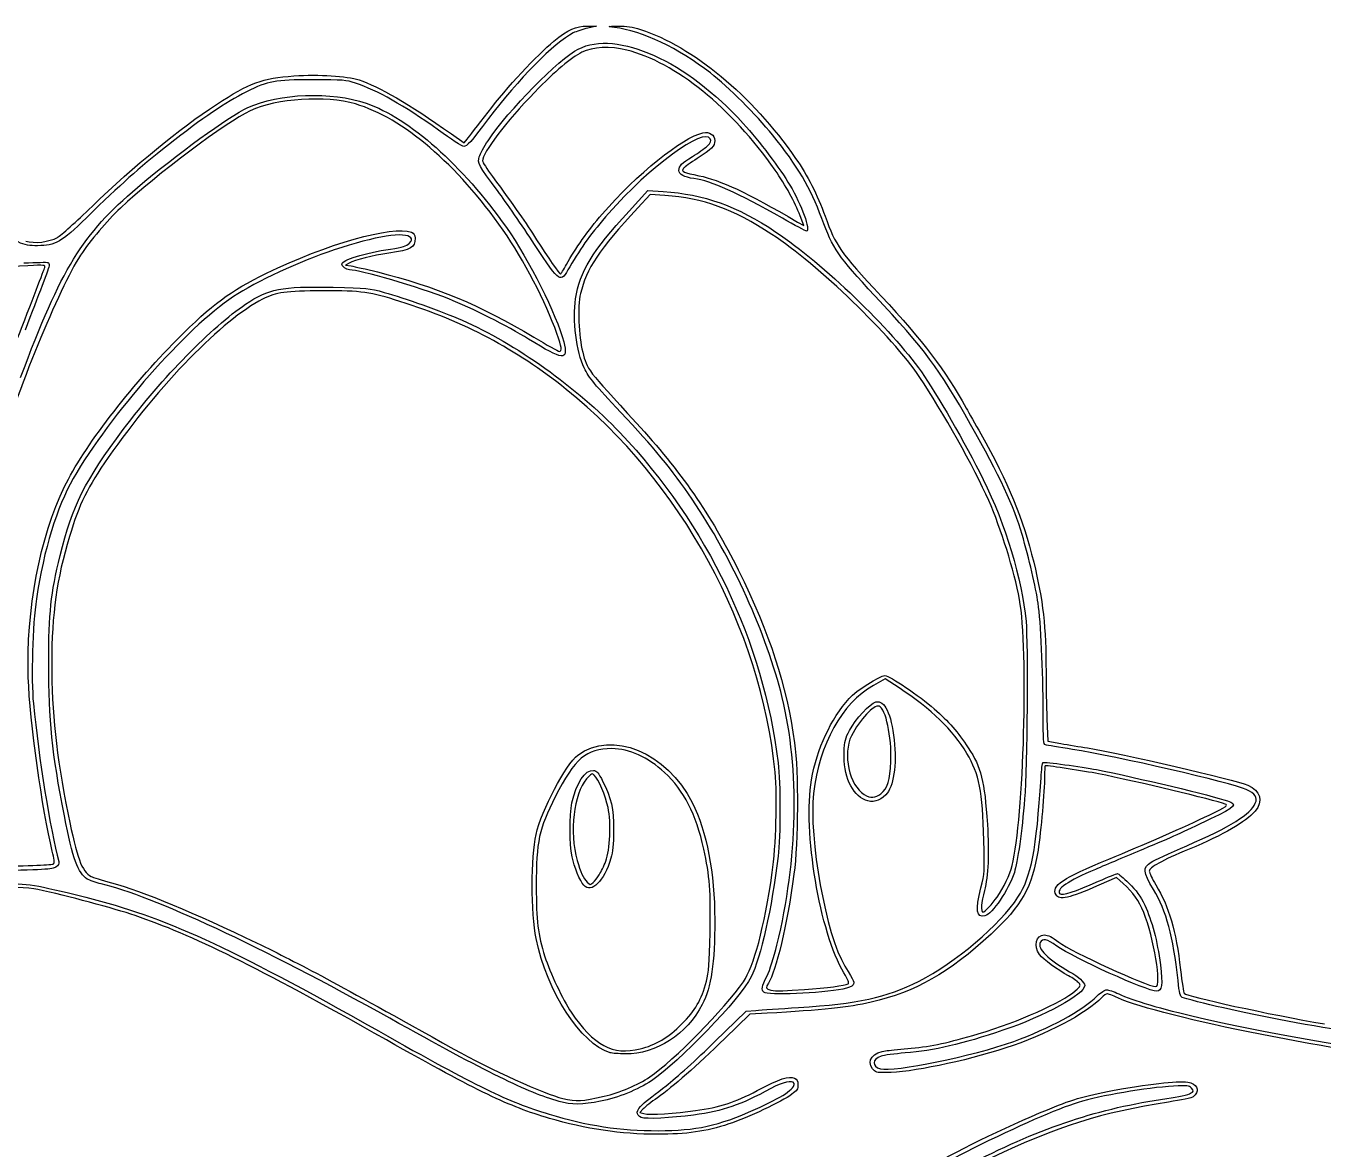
# Model space of a CAD drawing. Extents: x 0.09 to 7.25, y 10.43 to 11.9.
# Drawn here: x 0.8501 to 1.1825, y 10.8905 to 11.1783 of the extents above; entities that cross this region are included whole.
import ezdxf

# ---------------------------------------------------------------- set-up
doc = ezdxf.new("R2010")
doc.units = 0
doc.layers.add('Laag_1', color=7, linetype='CONTINUOUS')

msp = doc.modelspace()

# ---------------------------------------------------------------- linework, layer by layer
at = {"layer": 'Laag_1', "color": 7}
for points in [[(0.993939, 11.178269), (0.996274, 11.178227), (0.994028, 11.177739)], [(0.959095, 11.150636), (0.96234, 11.148347), (0.963137, 11.149296)], [(1.004633, 11.130847), (1.009459, 11.13613), (1.01334, 11.135872)], [(1.01382, 11.134865), (1.010054, 11.135144), (1.006854, 11.131678)], [(1.047827, 11.128049), (1.049402, 11.127134), (1.048454, 11.129652)], [(0.932917, 11.117522), (0.93196, 11.11702), (0.933429, 11.116787)], [(1.073853, 11.008632), (1.070238, 11.011016), (1.067268, 11.009308)], [(1.111723, 11.000733), (1.11196, 10.994968), (1.115303, 10.994397)], [(1.13127, 10.958495), (1.129562, 10.960059), (1.125022, 10.958061)], [(1.026637, 10.918015), (1.034606, 10.925842), (1.037118, 10.926013)], [(1.039984, 10.925279), (1.035556, 10.925039), (1.029143, 10.918783)], [(1.008258, 10.900741), (1.007386, 10.899805), (1.008404, 10.899547)]]:
    msp.add_lwpolyline(points, dxfattribs=at)
for points in [[(0.980431, 11.122326)], [(0.988603, 11.117205)], [(1.065179, 10.979901)], [(1.069152, 10.981507)], [(0.997, 10.960749)], [(0.993015, 10.958092)], [(1.039161, 10.930685)], [(1.04956, 10.93135)], [(1.007459, 10.916138)], [(0.999762, 10.915155)], [(0.986717, 10.902642)], [(0.99825, 10.904007)]]:
    msp.add_lwpolyline(points, close=True, dxfattribs=at)
for points in [[(0.990328, 11.176509), (0.985538, 11.174065), (0.976103, 11.164532), (0.968628, 11.154583)], [(0.985354, 11.174374), (0.989, 11.177357), (0.991088, 11.178304), (0.993939, 11.178269)], [(0.994028, 11.177739), (0.992794, 11.177468), (0.991128, 11.176916), (0.990328, 11.176509)], [(0.99163, 11.172388), (1.001522, 11.177391), (1.019396, 11.169326), (1.03387, 11.153331)], [(1.000868, 11.177936), (0.998883, 11.178197), (0.9989, 11.178201), (1.001832, 11.17825)], [(1.025476, 11.166249), (1.017266, 11.172619), (1.008069, 11.176987), (1.000868, 11.177936)], [(1.001832, 11.17825), (1.004089, 11.178292), (1.005477, 11.178079), (1.007528, 11.177412)], [(1.007528, 11.177412), (1.021131, 11.172969), (1.035972, 11.160646), (1.047317, 11.144374)], [(0.9685, 11.148901), (0.973641, 11.156631), (0.986706, 11.169897), (0.99163, 11.172388)], [(0.968501, 11.156229), (0.973245, 11.162447), (0.981062, 11.170863), (0.985354, 11.174374)], [(1.004031, 11.172133), (0.99992, 11.173172), (0.995197, 11.172946), (0.992546, 11.171582)], [(1.042048, 11.141367), (1.030862, 11.157375), (1.016533, 11.168972), (1.004031, 11.172133)], [(0.992546, 11.171582), (0.989672, 11.170103), (0.985728, 11.166759), (0.980461, 11.161333)], [(0.89889, 11.158182), (0.907474, 11.163787), (0.910614, 11.164943), (0.918761, 11.165495)], [(0.918761, 11.165495), (0.92525, 11.165936), (0.932218, 11.165495), (0.935455, 11.164463)], [(1.041399, 11.150373), (1.037201, 11.155585), (1.030117, 11.162648), (1.025476, 11.166249)], [(0.923512, 11.164498), (0.913671, 11.164498), (0.912351, 11.164247), (0.906607, 11.161398)], [(0.934524, 11.163648), (0.932134, 11.164448), (0.931401, 11.164505), (0.923512, 11.164498)], [(0.955805, 11.151575), (0.946767, 11.158016), (0.940178, 11.161754), (0.934524, 11.163648)], [(0.935455, 11.164463), (0.94047, 11.162848), (0.948147, 11.158359), (0.959095, 11.150636)], [(0.906607, 11.161398), (0.90109, 11.158661), (0.895499, 11.154869), (0.886579, 11.147813)], [(0.90694, 11.157364), (0.914842, 11.161062), (0.928433, 11.161568), (0.937285, 11.158494)], [(0.934531, 11.158299), (0.926867, 11.160542), (0.914358, 11.159727), (0.907543, 11.156541)], [(0.980461, 11.161333), (0.973125, 11.153778), (0.967041, 11.145771), (0.967065, 11.143704)], [(0.867008, 11.132042), (0.877859, 11.142507), (0.889493, 11.152046), (0.89889, 11.158182)], [(0.907543, 11.156541), (0.9015, 11.153715), (0.883464, 11.140198), (0.874291, 11.131619)], [(0.878668, 11.136914), (0.888561, 11.145322), (0.902038, 11.15507), (0.90694, 11.157364)], [(0.97238, 11.125955), (0.960564, 11.142865), (0.946656, 11.154749), (0.934531, 11.158299)], [(0.937285, 11.158494), (0.948391, 11.154637), (0.961936, 11.142621), (0.973195, 11.126637)], [(0.963137, 11.149296), (0.963576, 11.149818), (0.96599, 11.152938), (0.968501, 11.156229)], [(0.968628, 11.154583), (0.964076, 11.148525), (0.963091, 11.147417), (0.962259, 11.147417)], [(1.025438, 11.149366), (1.0238, 11.152425), (1.009964, 11.142275), (0.999386, 11.130253)], [(1.03387, 11.153331), (1.038005, 11.148762), (1.043351, 11.141693), (1.045855, 11.137484)], [(0.962259, 11.147417), (0.961918, 11.147417), (0.959013, 11.149288), (0.955805, 11.151575)], [(0.966261, 11.144791), (0.966488, 11.145535), (0.967492, 11.147384), (0.9685, 11.148901)], [(0.997734, 11.130062), (1.006528, 11.14027), (1.018302, 11.149768), (1.023575, 11.150909)], [(1.026592, 11.148892), (1.026592, 11.147524), (1.025861, 11.146788), (1.022067, 11.144341)], [(1.023575, 11.150909), (1.025245, 11.151271), (1.026592, 11.150368), (1.026592, 11.148892)], [(1.024646, 11.147524), (1.025624, 11.148454), (1.025758, 11.148767), (1.025438, 11.149366)], [(1.054009, 11.12898), (1.051091, 11.1369), (1.047923, 11.142274), (1.041399, 11.150373)], [(0.886579, 11.147813), (0.878495, 11.141419), (0.874718, 11.13806), (0.865581, 11.129144)], [(1.0209, 11.144846), (1.022313, 11.145703), (1.023998, 11.146908), (1.024646, 11.147524)], [(0.971069, 11.135886), (0.966018, 11.14264), (0.96576, 11.14312), (0.966261, 11.144791)], [(0.967065, 11.143704), (0.967065, 11.143429), (0.968222, 11.141634), (0.969629, 11.139713)], [(1.017417, 11.141285), (1.017459, 11.142488), (1.01805, 11.143117), (1.0209, 11.144846)], [(1.022067, 11.144341), (1.020413, 11.143273), (1.018841, 11.142137), (1.018576, 11.141817)], [(1.047317, 11.144374), (1.050379, 11.139982), (1.052899, 11.135047), (1.054875, 11.129574)], [(0.969629, 11.139713), (0.975371, 11.131879), (0.978138, 11.12791), (0.980914, 11.123524)], [(1.021264, 11.13918), (1.018744, 11.139538), (1.017403, 11.140272), (1.017417, 11.141285)], [(1.018576, 11.141817), (1.01792, 11.141026), (1.018617, 11.140705), (1.02255, 11.139914)], [(1.043919, 11.129012), (1.032353, 11.135574), (1.025734, 11.138546), (1.021264, 11.13918)], [(1.02255, 11.139914), (1.028029, 11.138821), (1.034646, 11.135714), (1.047827, 11.128049)], [(1.048454, 11.129652), (1.047143, 11.133137), (1.044782, 11.137453), (1.042048, 11.141367)], [(0.848722, 11.088234), (0.859187, 11.116252), (0.864477, 11.124851), (0.878668, 11.136914)], [(0.980431, 11.122326), (0.97726, 11.127139), (0.973047, 11.133242), (0.971069, 11.135886)], [(1.01334, 11.135872), (1.023944, 11.13517), (1.03222, 11.132198), (1.042281, 11.125479)], [(1.045855, 11.137484), (1.048786, 11.132556), (1.051258, 11.125749), (1.050115, 11.125749)], [(0.858123, 11.124088), (0.859017, 11.124612), (0.863015, 11.128191), (0.867008, 11.132042)], [(1.041217, 11.124891), (1.031186, 11.131413), (1.023716, 11.134132), (1.01382, 11.134865)], [(0.865581, 11.129144), (0.859096, 11.122816), (0.857724, 11.122031), (0.853052, 11.121976)], [(0.874291, 11.131619), (0.870816, 11.12837), (0.866546, 11.123324), (0.864055, 11.119524)], [(0.988603, 11.117205), (0.990824, 11.121231), (0.994096, 11.125838), (0.997734, 11.130062)], [(0.999386, 11.130253), (0.995089, 11.12537), (0.992412, 11.121691), (0.989423, 11.116562)], [(0.990926, 11.108363), (0.99204, 11.115387), (0.995111, 11.120425), (1.004633, 11.130847)], [(1.006854, 11.131678), (0.99693, 11.120928), (0.993698, 11.116084), (0.992192, 11.109696)], [(1.050115, 11.125749), (1.049868, 11.125749), (1.047082, 11.127217), (1.043919, 11.129012)], [(1.067619, 11.10916), (1.058136, 11.119321), (1.056913, 11.121102), (1.054009, 11.12898)], [(1.054875, 11.129574), (1.057683, 11.1218), (1.058549, 11.120563), (1.069268, 11.109026)], [(0.853052, 11.121976), (0.849081, 11.121931), (0.847819, 11.122575), (0.841097, 11.128091)], [(0.911747, 11.114938), (0.926957, 11.122393), (0.944072, 11.127227), (0.94884, 11.125414)], [(0.948726, 11.124003), (0.947359, 11.12565), (0.939667, 11.124443), (0.929065, 11.120918)], [(0.94884, 11.125414), (0.949571, 11.125135), (0.949782, 11.124801), (0.949782, 11.12392)], [(0.986151, 11.099474), (0.983351, 11.107406), (0.97756, 11.118542), (0.97238, 11.125955)], [(0.973195, 11.126637), (0.979006, 11.118387), (0.986046, 11.104341), (0.987887, 11.09732)], [(1.042281, 11.125479), (1.054403, 11.117382), (1.071753, 11.100687), (1.079546, 11.089619)], [(0.850077, 11.123154), (0.85215, 11.12247), (0.856155, 11.122934), (0.858123, 11.124088)], [(0.949782, 11.12392), (0.949782, 11.121426), (0.948976, 11.120964), (0.943082, 11.120076)], [(0.94353, 11.121127), (0.946657, 11.121591), (0.947558, 11.121868), (0.948278, 11.122586)], [(0.948278, 11.122586), (0.948994, 11.123298), (0.949082, 11.123575), (0.948726, 11.124003)], [(0.989423, 11.116562), (0.986913, 11.112254), (0.987181, 11.112082), (0.980431, 11.122326)], [(0.980914, 11.123524), (0.983773, 11.119007), (0.986774, 11.114724), (0.987081, 11.114724)], [(1.079154, 11.088245), (1.072039, 11.098828), (1.052964, 11.117253), (1.041217, 11.124891)], [(0.864055, 11.119524), (0.8586, 11.111202), (0.847549, 11.084221), (0.842518, 11.066941)], [(0.929065, 11.120918), (0.920337, 11.118016), (0.908947, 11.11273), (0.903243, 11.108935)], [(0.931036, 11.117283), (0.931036, 11.118345), (0.936855, 11.120135), (0.94353, 11.121127)], [(0.943082, 11.120076), (0.938861, 11.11944), (0.934476, 11.118338), (0.932917, 11.117522)], [(0.850527, 11.116853), (0.839195, 11.116316), (0.826553, 11.111791), (0.815097, 11.104174)], [(0.847693, 11.097655), (0.851543, 11.107561), (0.854781, 11.115981), (0.854889, 11.116367)], [(0.849551, 11.117569), (0.852736, 11.117705), (0.855506, 11.117764), (0.855706, 11.117694)], [(0.856068, 11.11694), (0.856068, 11.11659), (0.853275, 11.109119), (0.849861, 11.100334)], [(0.854889, 11.116367), (0.855077, 11.117038), (0.854889, 11.11706), (0.850527, 11.116853)], [(0.855706, 11.117694), (0.855904, 11.117628), (0.856068, 11.117286), (0.856068, 11.11694)], [(0.933001, 11.115796), (0.932185, 11.115796), (0.931036, 11.116666), (0.931036, 11.117283)], [(0.958414, 11.108344), (0.950782, 11.111351), (0.935625, 11.115796), (0.933001, 11.115796)], [(0.933429, 11.116787), (0.934237, 11.116662), (0.937284, 11.115965), (0.940199, 11.115244)], [(0.987081, 11.114724), (0.987165, 11.114724), (0.98785, 11.115841), (0.988603, 11.117205)], [(0.888771, 11.097872), (0.89804, 11.107173), (0.902183, 11.110251), (0.911747, 11.114938)], [(0.940199, 11.115244), (0.95489, 11.11161), (0.966602, 11.106723), (0.980188, 11.098557)], [(0.903243, 11.108935), (0.891138, 11.100879), (0.871643, 11.078735), (0.862211, 11.062326)], [(0.906373, 11.106991), (0.912367, 11.111015), (0.915332, 11.111585), (0.92884, 11.111317)], [(0.926235, 11.110418), (0.916474, 11.110376), (0.914374, 11.110097), (0.910723, 11.108269)], [(0.945927, 11.107714), (0.93832, 11.110146), (0.936108, 11.11045), (0.926235, 11.110418)], [(0.92884, 11.111317), (0.937447, 11.111146), (0.938022, 11.111087), (0.941886, 11.110023)], [(0.941886, 11.110023), (0.947096, 11.108586), (0.956452, 11.105246), (0.961879, 11.102886)], [(0.992192, 11.109696), (0.991395, 11.106319), (0.991676, 11.098817), (0.992753, 11.094728)], [(1.092168, 11.076195), (1.083998, 11.090658), (1.080475, 11.095387), (1.067619, 11.10916)], [(1.069268, 11.109026), (1.080189, 11.097272), (1.085496, 11.090286), (1.091047, 11.080362)], [(0.910723, 11.108269), (0.900574, 11.103188), (0.884151, 11.086347), (0.871151, 11.067687)], [(0.875018, 11.074851), (0.885084, 11.088248), (0.897671, 11.10115), (0.906373, 11.106991)], [(0.988557, 11.08514), (0.975338, 11.095665), (0.962726, 11.102343), (0.945927, 11.107714)], [(0.9789, 11.098045), (0.973526, 11.101375), (0.964197, 11.106065), (0.958414, 11.108344)], [(0.993127, 11.090653), (0.991144, 11.094686), (0.990096, 11.103127), (0.990926, 11.108363)], [(0.961879, 11.102886), (0.975285, 11.097056), (0.991497, 11.085504), (1.002297, 11.074088)], [(0.986767, 11.094902), (0.987524, 11.094902), (0.987376, 11.096003), (0.986151, 11.099474)], [(0.859964, 11.060282), (0.864725, 11.070094), (0.87683, 11.085888), (0.888771, 11.097872)], [(0.987887, 11.09732), (0.989173, 11.092418), (0.987803, 11.092528), (0.9789, 11.098045)], [(0.980188, 11.098557), (0.983533, 11.096547), (0.986493, 11.094902), (0.986767, 11.094902)], [(0.992753, 11.094728), (0.993963, 11.090123), (0.993761, 11.090391), (1.006515, 11.076539)], [(1.002516, 11.079261), (0.995833, 11.086342), (0.994381, 11.088105), (0.993127, 11.090653)], [(1.079546, 11.089619), (1.083425, 11.08411), (1.090776, 11.071329), (1.095378, 11.062093)], [(1.0968, 11.056661), (1.09321, 11.064804), (1.084825, 11.079811), (1.079154, 11.088245)], [(1.042053, 10.987075), (1.038637, 11.023586), (1.017729, 11.061913), (0.988557, 11.08514)], [(1.020816, 11.056994), (1.015654, 11.06459), (1.010879, 11.0704), (1.002516, 11.079261)], [(1.091047, 11.080362), (1.091725, 11.079149), (1.093399, 11.076172), (1.094767, 11.073747)], [(1.006515, 11.076539), (1.017805, 11.064278), (1.02569, 11.052894), (1.032606, 11.038873)], [(1.105363, 11.047966), (1.10331, 11.05511), (1.099611, 11.063023), (1.092168, 11.076195)], [(0.858854, 11.042587), (0.86199, 11.055392), (0.865181, 11.06176), (0.875018, 11.074851)], [(1.002297, 11.074088), (1.024782, 11.05032), (1.039021, 11.020578), (1.042837, 10.98941)], [(1.094767, 11.073747), (1.101837, 11.061211), (1.105569, 11.052159), (1.108324, 11.040857)], [(0.871151, 11.067687), (0.865843, 11.060068), (0.86378, 11.055858), (0.861248, 11.04747)], [(0.862211, 11.062326), (0.857964, 11.054937), (0.854706, 11.044301), (0.852755, 11.031457)], [(0.850675, 11.011299), (0.850078, 11.028346), (0.853679, 11.047333), (0.859964, 11.060282)], [(1.095378, 11.062093), (1.101123, 11.050563), (1.10535, 11.036557), (1.106362, 11.025695)], [(1.043884, 11.006182), (1.039911, 11.022428), (1.031064, 11.041916), (1.020816, 11.056994)], [(1.104675, 11.031304), (1.10329, 11.038779), (1.09997, 11.049473), (1.0968, 11.056661)], [(0.861248, 11.04747), (0.857943, 11.036524), (0.856708, 11.027721), (0.856687, 11.014951)], [(1.109455, 11.030368), (1.108874, 11.034282), (1.107083, 11.041987), (1.105363, 11.047966)], [(0.85591, 11.014951), (0.855951, 11.028167), (0.856394, 11.032547), (0.858854, 11.042587)], [(1.108324, 11.040857), (1.110711, 11.031067), (1.111479, 11.024233), (1.111483, 11.012744)], [(1.032606, 11.038873), (1.040797, 11.022269), (1.044935, 11.009572), (1.047051, 10.994555)], [(0.852755, 11.031457), (0.851759, 11.024894), (0.851363, 11.010989), (0.851992, 11.004617)], [(1.102795, 10.963164), (1.105817, 10.975037), (1.10702, 11.01864), (1.104675, 11.031304)], [(1.110743, 11.002388), (1.110743, 11.013118), (1.110161, 11.025613), (1.109455, 11.030368)], [(1.106362, 11.025695), (1.106882, 11.020112), (1.10662, 10.987987), (1.105991, 10.980222)], [(0.859937, 10.975863), (0.856732, 10.99211), (0.855889, 11.000285), (0.85591, 11.014951)], [(0.856687, 11.014951), (0.856645, 11.002381), (0.857812, 10.991839), (0.860898, 10.976204)], [(1.111483, 11.012744), (1.111483, 11.009308), (1.111591, 11.003903), (1.111723, 11.000733)], [(0.856817, 10.966852), (0.854262, 10.977109), (0.851061, 11.000272), (0.850675, 11.011299)], [(1.067268, 11.009308), (1.059112, 11.00462), (1.0534, 10.994313), (1.051925, 10.981626)], [(1.061029, 11.005955), (1.062809, 11.007934), (1.068899, 11.011827), (1.070217, 11.011827)], [(1.070217, 11.011827), (1.07133, 11.011827), (1.079132, 11.006553), (1.082818, 11.003308)], [(1.042539, 10.942739), (1.0479, 10.964781), (1.048387, 10.987766), (1.043884, 11.006182)], [(1.051395, 10.985107), (1.052771, 10.992996), (1.056358, 11.000759), (1.061029, 11.005955)], [(1.091182, 10.991865), (1.087527, 10.997974), (1.082198, 11.00313), (1.073853, 11.008632)], [(0.851992, 11.004617), (0.853371, 10.99065), (0.856351, 10.972104), (0.858495, 10.964146)], [(1.061116, 10.997777), (1.062616, 11.000581), (1.066444, 11.004708), (1.067864, 11.005052)], [(1.068685, 11.003971), (1.067398, 11.004465), (1.063719, 11.000506), (1.061643, 10.996392)], [(1.067864, 11.005052), (1.070115, 11.005598), (1.0718, 11.002115), (1.072569, 10.995329)], [(1.071697, 10.989778), (1.071969, 10.996141), (1.070448, 11.003295), (1.068685, 11.003971)], [(1.082818, 11.003308), (1.086523, 11.000047), (1.088923, 10.997299), (1.091542, 10.993318)], [(1.11139, 10.994049), (1.110803, 10.99422), (1.110747, 10.994943), (1.110743, 11.002388)], [(0.991509, 10.991418), (1.000137, 10.997999), (1.01437, 10.992103), (1.020808, 10.979281)], [(1.061643, 10.996392), (1.059287, 10.991725), (1.061034, 10.98368), (1.064918, 10.981312)], [(1.059733, 10.992128), (1.059866, 10.995063), (1.060033, 10.995757), (1.061116, 10.997777)], [(1.000237, 10.993083), (0.993647, 10.993083), (0.990746, 10.990613), (0.985726, 10.980751)], [(1.013718, 10.986974), (1.009504, 10.990876), (1.004624, 10.993086), (1.000237, 10.993083)], [(1.047051, 10.994555), (1.048064, 10.987364), (1.047977, 10.968854), (1.046894, 10.960888)], [(1.072569, 10.995329), (1.073284, 10.989022), (1.072385, 10.983112), (1.070424, 10.981242)], [(1.091542, 10.993318), (1.094908, 10.988203), (1.095713, 10.98498), (1.09645, 10.97365)], [(1.118281, 10.99289), (1.114845, 10.993425), (1.111744, 10.993946), (1.11139, 10.994049)], [(1.115303, 10.994397), (1.117142, 10.994084), (1.120217, 10.993574), (1.122137, 10.993265)], [(1.162807, 10.982625), (1.159114, 10.984305), (1.129345, 10.991168), (1.118281, 10.99289)], [(1.122137, 10.993265), (1.130375, 10.991938), (1.159966, 10.985051), (1.16316, 10.983716)], [(0.980787, 10.971064), (0.982251, 10.977378), (0.988397, 10.989044), (0.991509, 10.991418)], [(1.042837, 10.98941), (1.043445, 10.984447), (1.043446, 10.970504), (1.042837, 10.965524)], [(1.065179, 10.979901), (1.061686, 10.981294), (1.059471, 10.986267), (1.059733, 10.992128)], [(1.069152, 10.981508), (1.070863, 10.982947), (1.071495, 10.984998), (1.071697, 10.989778)], [(1.095556, 10.969565), (1.095229, 10.982348), (1.094421, 10.986453), (1.091182, 10.991865)], [(1.110208, 10.985614), (1.11034, 10.987688), (1.110558, 10.989448), (1.110688, 10.989526)], [(1.110688, 10.989526), (1.111026, 10.989732), (1.120745, 10.988454), (1.124389, 10.987728)], [(0.989979, 10.979172), (0.991052, 10.984234), (0.993395, 10.987763), (0.995514, 10.98751)], [(0.995719, 10.986291), (0.995123, 10.98683), (0.994978, 10.986759), (0.993759, 10.985334)], [(0.995514, 10.98751), (0.99636, 10.987409), (0.996752, 10.98694), (0.997938, 10.984611)], [(0.999262, 10.977962), (0.998635, 10.98091), (0.996738, 10.985368), (0.995719, 10.986291)], [(1.02378, 10.96736), (1.021811, 10.976279), (1.018683, 10.982376), (1.013718, 10.986974)], [(1.041325, 10.961381), (1.042298, 10.967961), (1.042656, 10.980625), (1.042053, 10.987075)], [(1.111109, 10.985851), (1.111109, 10.982239), (1.110196, 10.972043), (1.109427, 10.967038)], [(1.111276, 10.988699), (1.111186, 10.988699), (1.111109, 10.987417), (1.111109, 10.985851)], [(1.124892, 10.986641), (1.121207, 10.987368), (1.112399, 10.988699), (1.111276, 10.988699)], [(1.124389, 10.987728), (1.134688, 10.985675), (1.154211, 10.981014), (1.157963, 10.979709)], [(1.157415, 10.978851), (1.154439, 10.979974), (1.134602, 10.984725), (1.124892, 10.986641)], [(0.993759, 10.985334), (0.990423, 10.981437), (0.989303, 10.971766), (0.991336, 10.964427)], [(0.997938, 10.984611), (1.000101, 10.980359), (1.000633, 10.977901), (1.000637, 10.972138)], [(1.059706, 10.935595), (1.053518, 10.945857), (1.049119, 10.972058), (1.051395, 10.985107)], [(1.104295, 10.954983), (1.107723, 10.960378), (1.109004, 10.967012), (1.110208, 10.985614)], [(1.165117, 10.979073), (1.165752, 10.980607), (1.165117, 10.98157), (1.162807, 10.982625)], [(1.16316, 10.983716), (1.166419, 10.982354), (1.167231, 10.979542), (1.165075, 10.977087)], [(0.985726, 10.980751), (0.981519, 10.972488), (0.980868, 10.969421), (0.980856, 10.957806)], [(0.990021, 10.9654), (0.989342, 10.968604), (0.989334, 10.976001), (0.989979, 10.979172)], [(1.020808, 10.979281), (1.024578, 10.971773), (1.026589, 10.961306), (1.026589, 10.949185)], [(1.051925, 10.981626), (1.050599, 10.97022), (1.055122, 10.945197), (1.059929, 10.937341)], [(1.064918, 10.981312), (1.066507, 10.980344), (1.067842, 10.980405), (1.069152, 10.981507)], [(1.070424, 10.981242), (1.068724, 10.979621), (1.066992, 10.979178), (1.065179, 10.979901)], [(1.105991, 10.980222), (1.105326, 10.972027), (1.104185, 10.963818), (1.103373, 10.961384)], [(1.147538, 10.968187), (1.158725, 10.97305), (1.163966, 10.976296), (1.165117, 10.979073)], [(1.157963, 10.979709), (1.160673, 10.978768), (1.160192, 10.978252), (1.15367, 10.975105)], [(0.865787, 10.959663), (0.863457, 10.9611), (0.862118, 10.964807), (0.859937, 10.975863)], [(0.860898, 10.976204), (0.863103, 10.965033), (0.86436, 10.96165), (0.86679, 10.960349)], [(0.998651, 10.964237), (0.999787, 10.967224), (1.000091, 10.974064), (0.999262, 10.977962)], [(1.127575, 10.964784), (1.136168, 10.968307), (1.147334, 10.973212), (1.153289, 10.976077)], [(1.165075, 10.977087), (1.162527, 10.974186), (1.157173, 10.971094), (1.148197, 10.967343)], [(1.153289, 10.976077), (1.157872, 10.978282), (1.15825, 10.978537), (1.157415, 10.978851)], [(1.09645, 10.97365), (1.096942, 10.966095), (1.096691, 10.960564), (1.09568, 10.956704)], [(1.15367, 10.975105), (1.145643, 10.971232), (1.144471, 10.970703), (1.136317, 10.967274)], [(0.980842, 10.944393), (0.979503, 10.950948), (0.979475, 10.96539), (0.980787, 10.971064)], [(1.000637, 10.972138), (1.000637, 10.96838), (1.00048, 10.966645), (0.999973, 10.964983)], [(1.094807, 10.957438), (1.095744, 10.961196), (1.095764, 10.961512), (1.095556, 10.969565)], [(0.857158, 10.963545), (0.85743, 10.963816), (0.857325, 10.96481), (0.856817, 10.966852)], [(1.025394, 10.945898), (1.025599, 10.956446), (1.0253, 10.960501), (1.02378, 10.96736)], [(1.109427, 10.967038), (1.107996, 10.957713), (1.105207, 10.952735), (1.097387, 10.945543)], [(1.136317, 10.967274), (1.132457, 10.96565), (1.126983, 10.963346), (1.124153, 10.962154)], [(1.148197, 10.967343), (1.14105, 10.964356), (1.137938, 10.962647), (1.137945, 10.961714)], [(1.138441, 10.964021), (1.13908, 10.964416), (1.143174, 10.966291), (1.147538, 10.968187)], [(0.857719, 10.962701), (0.856823, 10.962114), (0.855059, 10.962025), (0.839402, 10.961772)], [(0.841263, 10.962919), (0.851307, 10.963076), (0.856907, 10.963293), (0.857158, 10.963545)], [(0.858495, 10.964146), (0.858659, 10.963552), (0.858454, 10.963186), (0.857719, 10.962701)], [(0.993041, 10.958092), (0.992056, 10.95918), (0.990585, 10.962741), (0.990021, 10.9654)], [(0.991336, 10.964427), (0.992175, 10.9614), (0.992858, 10.959936), (0.993935, 10.958859)], [(0.999973, 10.964983), (0.998176, 10.959091), (0.994977, 10.955923), (0.993015, 10.958092)], [(0.997, 10.960746), (0.997448, 10.961454), (0.998191, 10.963024), (0.998651, 10.964237)], [(1.042837, 10.965524), (1.041217, 10.952228), (1.038363, 10.939476), (1.03591, 10.934575)], [(1.098972, 10.95505), (1.100576, 10.957365), (1.102191, 10.960794), (1.102795, 10.963164)], [(1.114044, 10.955639), (1.112792, 10.957978), (1.115588, 10.959867), (1.127575, 10.964784)], [(1.139009, 10.95699), (1.136292, 10.961492), (1.136199, 10.962636), (1.138441, 10.964021)], [(0.869328, 10.958408), (0.868003, 10.958714), (0.86641, 10.959279), (0.865787, 10.959663)], [(0.86679, 10.960349), (0.867182, 10.96014), (0.869534, 10.959411), (0.872018, 10.95873)], [(0.995434, 10.95879), (0.99585, 10.95916), (0.996552, 10.960042), (0.997, 10.960749)], [(1.033931, 10.933351), (1.036639, 10.937288), (1.0392, 10.946994), (1.041325, 10.961381)], [(1.046894, 10.960888), (1.045136, 10.947977), (1.042268, 10.935805), (1.040326, 10.93301)], [(1.103373, 10.961384), (1.101862, 10.956856), (1.097705, 10.950701), (1.095842, 10.950233)], [(1.124153, 10.962154), (1.117081, 10.959173), (1.113927, 10.957012), (1.115035, 10.955905)], [(1.124926, 10.959084), (1.127408, 10.960183), (1.129601, 10.961081), (1.129799, 10.961081)], [(1.129799, 10.961081), (1.129998, 10.961081), (1.131308, 10.959965), (1.132711, 10.958601)], [(1.137945, 10.961714), (1.137945, 10.961282), (1.138688, 10.959703), (1.139589, 10.958205)], [(0.853133, 10.956974), (0.848017, 10.958074), (0.833845, 10.95775), (0.816935, 10.956146)], [(0.84312, 10.958506), (0.850977, 10.958506), (0.852176, 10.958322), (0.865399, 10.954993)], [(0.878031, 10.950314), (0.872674, 10.952134), (0.860526, 10.955384), (0.853133, 10.956974)], [(0.943356, 10.923977), (0.910362, 10.942382), (0.882424, 10.955376), (0.869328, 10.958408)], [(0.872018, 10.95873), (0.879796, 10.956598), (0.893541, 10.950897), (0.909187, 10.943313)], [(0.980856, 10.957806), (0.980856, 10.948828), (0.981248, 10.945589), (0.983074, 10.939749)], [(0.993935, 10.958859), (0.994659, 10.958135), (0.994702, 10.958133), (0.995434, 10.95879)], [(1.095842, 10.950233), (1.093622, 10.949676), (1.093348, 10.951585), (1.094807, 10.957438)], [(1.09568, 10.956704), (1.094919, 10.953799), (1.094725, 10.951191), (1.095267, 10.951191)], [(1.125022, 10.958061), (1.117339, 10.95468), (1.114851, 10.954131), (1.114044, 10.955639)], [(1.115035, 10.955905), (1.115586, 10.955353), (1.11891, 10.956421), (1.124926, 10.959084)], [(1.136507, 10.95112), (1.135286, 10.954081), (1.133794, 10.956182), (1.13127, 10.958495)], [(1.132711, 10.958601), (1.134719, 10.95665), (1.135586, 10.955443), (1.136772, 10.952947)], [(1.145306, 10.933653), (1.144064, 10.94515), (1.142372, 10.951415), (1.139009, 10.95699)], [(1.139589, 10.958205), (1.143087, 10.952388), (1.144756, 10.946667), (1.14596, 10.936362)], [(0.865399, 10.954993), (0.885856, 10.949842), (0.901633, 10.942637), (0.940407, 10.92074)], [(1.078952, 10.933532), (1.088054, 10.938049), (1.099912, 10.948087), (1.104295, 10.954983)], [(1.095267, 10.951191), (1.09573, 10.951191), (1.097776, 10.953323), (1.098972, 10.95505)], [(1.136772, 10.952947), (1.138664, 10.948971), (1.139993, 10.943915), (1.140782, 10.937693)], [(0.942433, 10.918447), (0.908995, 10.937272), (0.89276, 10.945305), (0.878031, 10.950314)], [(1.026589, 10.949185), (1.026589, 10.938076), (1.025704, 10.932101), (1.02338, 10.927507)], [(1.139578, 10.932106), (1.141187, 10.932106), (1.139151, 10.944709), (1.136507, 10.95112)], [(1.024457, 10.933508), (1.02509, 10.935871), (1.025236, 10.937807), (1.025394, 10.945898)], [(0.909187, 10.943313), (0.920784, 10.937693), (0.928632, 10.933464), (0.959709, 10.916092)], [(0.999765, 10.915154), (0.992258, 10.917445), (0.983624, 10.930787), (0.980842, 10.944393)], [(1.039982, 10.934835), (1.040709, 10.93632), (1.041792, 10.939666), (1.042539, 10.942739)], [(1.097387, 10.945543), (1.086515, 10.935544), (1.078051, 10.930739), (1.066644, 10.928088)], [(1.109835, 10.940328), (1.108212, 10.942457), (1.108886, 10.945335), (1.111009, 10.945335)], [(1.109989, 10.943412), (1.109171, 10.941883), (1.112087, 10.938992), (1.117539, 10.935926)], [(1.114235, 10.942507), (1.111659, 10.944345), (1.110608, 10.944569), (1.109989, 10.943412)], [(1.111009, 10.945335), (1.112054, 10.945335), (1.113028, 10.944853), (1.114787, 10.943467)], [(1.114787, 10.943467), (1.117736, 10.941141), (1.137453, 10.932106), (1.139578, 10.932106)], [(0.983074, 10.939749), (0.984266, 10.93594), (0.987769, 10.928521), (0.989759, 10.925592)], [(1.117259, 10.934863), (1.114317, 10.936436), (1.110867, 10.938975), (1.109835, 10.940328)], [(1.139805, 10.930947), (1.137303, 10.930947), (1.118559, 10.939421), (1.114235, 10.942507)], [(1.059929, 10.937341), (1.062496, 10.933147), (1.062453, 10.933245), (1.06202, 10.932548)], [(1.117539, 10.935926), (1.119836, 10.934633), (1.121397, 10.933203), (1.121397, 10.932391)], [(1.140782, 10.937693), (1.141449, 10.932438), (1.141233, 10.930947), (1.139805, 10.930947)], [(1.14596, 10.936362), (1.14633, 10.933201), (1.146732, 10.930515), (1.146853, 10.930393)], [(1.009935, 10.908956), (1.016088, 10.913127), (1.029159, 10.926415), (1.033931, 10.933351)], [(1.03591, 10.934575), (1.033108, 10.928977), (1.01747, 10.912698), (1.010344, 10.907961)], [(1.018156, 10.92252), (1.021647, 10.926002), (1.023147, 10.928618), (1.024457, 10.933508)], [(1.03916, 10.930685), (1.038481, 10.931365), (1.038617, 10.932049), (1.039982, 10.934835)], [(1.040326, 10.93301), (1.038889, 10.930945), (1.040284, 10.930693), (1.04956, 10.93135)], [(1.04803, 10.926734), (1.063469, 10.927743), (1.070327, 10.92925), (1.078952, 10.933532)], [(1.049561, 10.93135), (1.055333, 10.931758), (1.060049, 10.932372), (1.06075, 10.932805)], [(1.06202, 10.932548), (1.061773, 10.932152), (1.060763, 10.931727), (1.059447, 10.931463)], [(1.06075, 10.932805), (1.061099, 10.933017), (1.060833, 10.933726), (1.059706, 10.935595)], [(1.119831, 10.933114), (1.119473, 10.933509), (1.118316, 10.934297), (1.117259, 10.934863)], [(1.118948, 10.931029), (1.120435, 10.932349), (1.120462, 10.932415), (1.119831, 10.933114)], [(1.146348, 10.929347), (1.145882, 10.929489), (1.145655, 10.930425), (1.145306, 10.933653)], [(1.059447, 10.931463), (1.053797, 10.930328), (1.040046, 10.929801), (1.039161, 10.930685)], [(1.094122, 10.920012), (1.104723, 10.923202), (1.115543, 10.928003), (1.118948, 10.931029)], [(1.121397, 10.932391), (1.121397, 10.930142), (1.111092, 10.924494), (1.10045, 10.920912)], [(1.125783, 10.929319), (1.121998, 10.92528), (1.111272, 10.919634), (1.101189, 10.916374)], [(1.103207, 10.918064), (1.112281, 10.921329), (1.120677, 10.925906), (1.124617, 10.929735)], [(1.124617, 10.929735), (1.125514, 10.930607), (1.126598, 10.931314), (1.127036, 10.931314)], [(1.127111, 10.930269), (1.12687, 10.930269), (1.126274, 10.929841), (1.125783, 10.929319)], [(1.127036, 10.931314), (1.127472, 10.931314), (1.128861, 10.930825), (1.130123, 10.930228)], [(1.129895, 10.929208), (1.128603, 10.929791), (1.12735, 10.930269), (1.127111, 10.930269)], [(1.130123, 10.930228), (1.137225, 10.926869), (1.159135, 10.92179), (1.185709, 10.917343)], [(1.210521, 10.917569), (1.190592, 10.919717), (1.15878, 10.925555), (1.146348, 10.929347)], [(1.146853, 10.930393), (1.147712, 10.929534), (1.168774, 10.924939), (1.182868, 10.922535)], [(1.02338, 10.927507), (1.019544, 10.919925), (1.011517, 10.914759), (1.003699, 10.914841)], [(1.037118, 10.926013), (1.0385, 10.926107), (1.043411, 10.926433), (1.04803, 10.926734)], [(1.066644, 10.928088), (1.061013, 10.926779), (1.054047, 10.926045), (1.039984, 10.925279)], [(1.21309, 10.912639), (1.18853, 10.91478), (1.140766, 10.924294), (1.129895, 10.929208)], [(0.98672, 10.902644), (0.978406, 10.905073), (0.96857, 10.909912), (0.943356, 10.923977)], [(0.989759, 10.925592), (0.995622, 10.916958), (1.000406, 10.914403), (1.007459, 10.916138)], [(0.940407, 10.92074), (0.966284, 10.906126), (0.973101, 10.902804), (0.984187, 10.899401)], [(1.007459, 10.916138), (1.011466, 10.917124), (1.014648, 10.919022), (1.018156, 10.92252)], [(1.10045, 10.920912), (1.08986, 10.917347), (1.08285, 10.915722), (1.07539, 10.9151)], [(1.076935, 10.916312), (1.082277, 10.916816), (1.08658, 10.917742), (1.094122, 10.920012)], [(0.984241, 10.898337), (0.97353, 10.901517), (0.966503, 10.904896), (0.942433, 10.918447)], [(0.959709, 10.916092), (0.969099, 10.910844), (0.983069, 10.904523), (0.987639, 10.903455)], [(1.029143, 10.918783), (1.021913, 10.91173), (1.015956, 10.906497), (1.011888, 10.903623)], [(1.014105, 10.906696), (1.016815, 10.908768), (1.021905, 10.913366), (1.026637, 10.918015)], [(1.069055, 10.911038), (1.072461, 10.910127), (1.092745, 10.914299), (1.103207, 10.918064)], [(1.101189, 10.916374), (1.090445, 10.912899), (1.076649, 10.910056), (1.070533, 10.910056)], [(1.070798, 10.915717), (1.071849, 10.915825), (1.074611, 10.916091), (1.076935, 10.916312)], [(1.003699, 10.914841), (1.002038, 10.914883), (1.000267, 10.914998), (0.999762, 10.915155)], [(1.067022, 10.911046), (1.065361, 10.913159), (1.067123, 10.915339), (1.070798, 10.915717)], [(1.06925, 10.914276), (1.066882, 10.913486), (1.066772, 10.911649), (1.069055, 10.911038)], [(1.07539, 10.9151), (1.072701, 10.914881), (1.069937, 10.914506), (1.06925, 10.914276)], [(1.037457, 10.90546), (1.043241, 10.908497), (1.0456, 10.909283), (1.047005, 10.908643)], [(1.070533, 10.910056), (1.068004, 10.910056), (1.067743, 10.910126), (1.067022, 10.911046)], [(1.010344, 10.907961), (1.006861, 10.905645), (1.001886, 10.90364), (0.997314, 10.902708)], [(0.99825, 10.904007), (1.00225, 10.90494), (1.006942, 10.906927), (1.009935, 10.908956)], [(1.008141, 10.901968), (1.008911, 10.902648), (1.011595, 10.904776), (1.014105, 10.906696)], [(1.040922, 10.905973), (1.032938, 10.901624), (1.029042, 10.900287), (1.021184, 10.899197)], [(1.036996, 10.900662), (1.043807, 10.903698), (1.047374, 10.906083), (1.046911, 10.907291)], [(1.046911, 10.907291), (1.046549, 10.908232), (1.044068, 10.907686), (1.040922, 10.905973)], [(1.047902, 10.906942), (1.047902, 10.905848), (1.047665, 10.905474), (1.04634, 10.904499)], [(1.047005, 10.908643), (1.047708, 10.908322), (1.047902, 10.907955), (1.047902, 10.906942)], [(1.113687, 10.901322), (1.119106, 10.9035), (1.123427, 10.904638), (1.131368, 10.905975)], [(1.14419, 10.906593), (1.137205, 10.906185), (1.12527, 10.904146), (1.119752, 10.902421)], [(1.131368, 10.905975), (1.140364, 10.907489), (1.147118, 10.908073), (1.148591, 10.907463)], [(1.148723, 10.906065), (1.148097, 10.906765), (1.147771, 10.906802), (1.14419, 10.906593)], [(1.148538, 10.904752), (1.149374, 10.905298), (1.149379, 10.905331), (1.148723, 10.906065)], [(1.148591, 10.907463), (1.150535, 10.906658), (1.150799, 10.905154), (1.149227, 10.903849)], [(0.997314, 10.902708), (0.992839, 10.901796), (0.989686, 10.901777), (0.986717, 10.902642)], [(0.987639, 10.903455), (0.991254, 10.902611), (0.992549, 10.902677), (0.99825, 10.904007)], [(1.011888, 10.903623), (1.010372, 10.902552), (1.008739, 10.901255), (1.008258, 10.900741)], [(1.021646, 10.900311), (1.027953, 10.901219), (1.031702, 10.90244), (1.037457, 10.90546)], [(1.04634, 10.904499), (1.043802, 10.902629), (1.035025, 10.898499), (1.030174, 10.896893)], [(1.092611, 10.886965), (1.110888, 10.896237), (1.124928, 10.900875), (1.142443, 10.903429)], [(1.142443, 10.903429), (1.145324, 10.903849), (1.148066, 10.904444), (1.148538, 10.904752)], [(1.149227, 10.903849), (1.148945, 10.903612), (1.146083, 10.903015), (1.142868, 10.902517)], [(0.984187, 10.899401), (0.993614, 10.896506), (1.002504, 10.895158), (1.012067, 10.89517)], [(1.00775, 10.898564), (1.006263, 10.899146), (1.006412, 10.900442), (1.008141, 10.901968)], [(1.008404, 10.899547), (1.009783, 10.899202), (1.016722, 10.899603), (1.021646, 10.900311)], [(1.012067, 10.89517), (1.022, 10.895211), (1.027343, 10.896359), (1.036996, 10.900662)], [(1.083217, 10.886769), (1.088086, 10.88982), (1.104097, 10.897468), (1.113687, 10.901322)], [(1.119752, 10.902421), (1.114147, 10.90067), (1.104305, 10.896362), (1.092557, 10.890518)], [(1.142868, 10.902517), (1.125877, 10.899882), (1.114215, 10.896214), (1.097518, 10.888251)], [(1.01183, 10.894254), (1.002672, 10.894254), (0.993356, 10.895633), (0.984241, 10.898337)], [(1.021184, 10.899197), (1.01538, 10.898392), (1.00896, 10.898089), (1.00775, 10.898564)], [(1.030174, 10.896893), (1.024349, 10.894964), (1.019409, 10.894254), (1.01183, 10.894254)], [(1.092557, 10.890518), (1.08649, 10.8875), (1.08314, 10.885559), (1.079133, 10.882738)]]:
    msp.add_open_spline(points, degree=3, dxfattribs=at)

doc.saveas('drawing.dxf')
